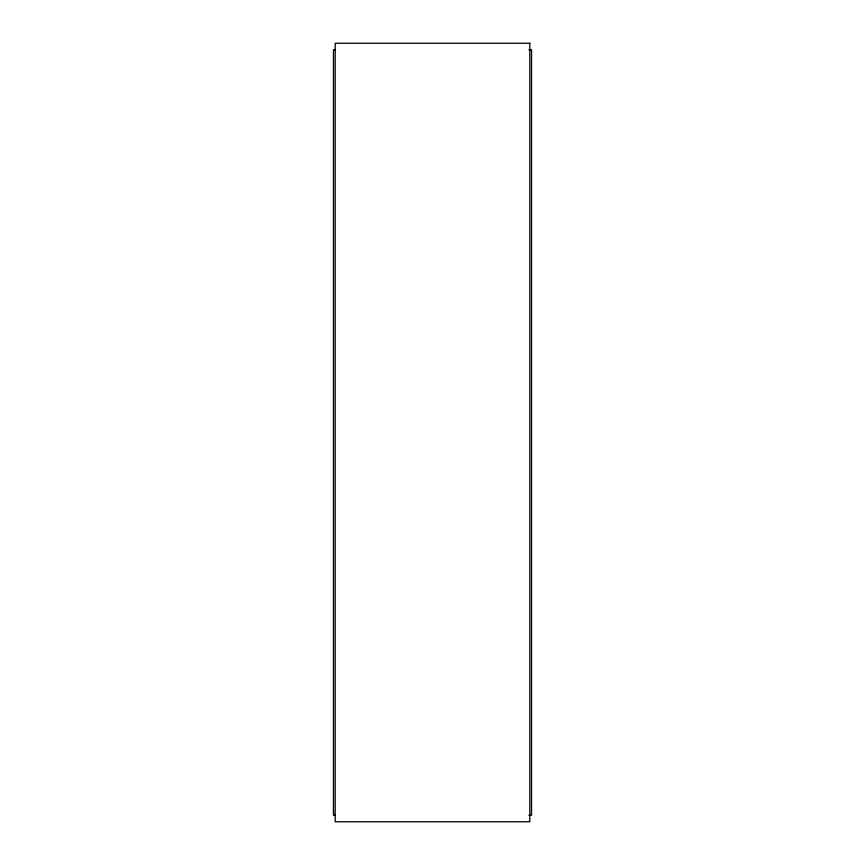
<?xml version="1.0" encoding="UTF-8"?>
<svg xmlns="http://www.w3.org/2000/svg" width="865" height="865" viewBox="0 0 865 865"><rect width="100%" height="100%" fill="white"/><g stroke="black" fill="none" stroke-linecap="round" stroke-linejoin="round"><path stroke-width="1.3" d="M335.188 49.738L333.457 49.738L333.457 815.263L335.188 815.263M528.872 49.738L531.543 49.738L531.543 815.263L528.872 815.263M529.812 43.25L335.188 43.25L335.188 821.75L529.812 821.75L529.812 43.25"/></g></svg>
